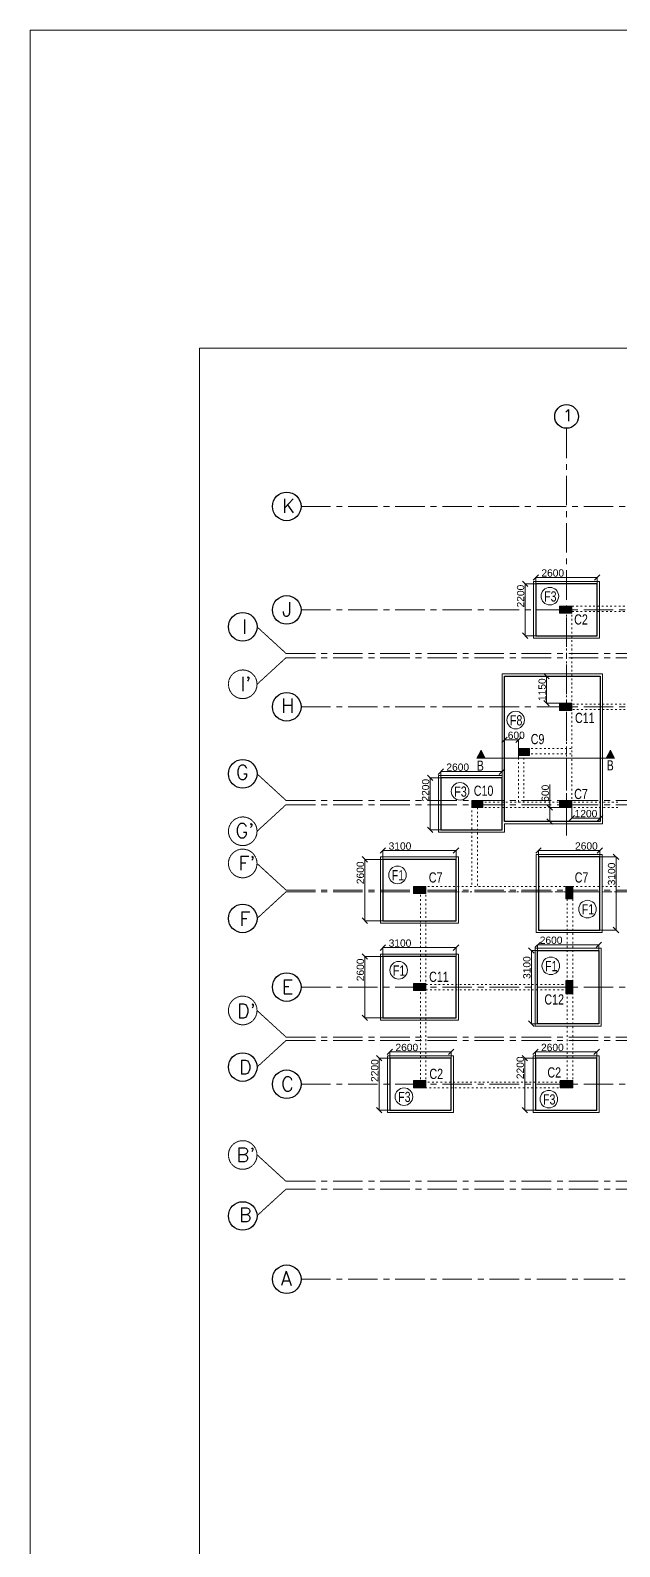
# Model space of a CAD drawing. Header units: inches. Extents: x 719368 to 6315912, y -2624014 to 446967.
# Drawn here: x 5424872 to 5449880, y -2133357 to -2069088 of the extents above; entities that cross this region are included whole.
import ezdxf

# ---------------------------------------------------------------- set-up
doc = ezdxf.new("R2010")
doc.units = ezdxf.units.IN
doc.header["$LTSCALE"] = 20
doc.header["$MEASUREMENT"] = 0
doc.header["$PDMODE"] = 3
doc.linetypes.add('ACAD_ISO03W100', pattern=[30, 12, -18])
doc.linetypes.add('CENTER', pattern=[2, 1.25, -0.25, 0.25, -0.25])
doc.layers.get('Defpoints').update_dxf_attribs({"lineweight": 25})
for name, color, linetype, lineweight in [('COL.FILL', 6, 'Continuous', 20), ('COLUMN', 2, 'Continuous', 25), ('DIM', 7, 'Continuous', 13), ('FOOTING', 73, 'Continuous', 30), ('GRID', 202, 'CENTER', 5), ('HACHE', 6, 'Continuous', 9), ('HIDDEN', 181, 'ACAD_ISO03W100', 18), ('STAIR', 4, 'Continuous', 25), ('Text', 7, 'Continuous', 15), ('WALL', 1, 'Continuous', 18)]:
    doc.layers.add(name, color=color, linetype=linetype, lineweight=lineweight)
doc.layers.add('grid text', color=140, linetype='Continuous')
doc.styles.add('BOLD', font='arial.ttf')
doc.styles.add('DIM SUMBI', font='arial.ttf')
doc.styles.add('L120', font='simplex.shx', dxfattribs={"height": 1})
doc.styles.add('Tabrej', font='romans.shx')
doc.dimstyles.new('PL1', dxfattribs={"dimtxt": 275, "dimasz": 230, "dimexe": 0.18, "dimexo": 12, "dimgap": 30, "dimtad": 1, "dimjust": 1, "dimdec": 0, "dimzin": 0, "dimdsep": 46, "dimtxsty": 'BOLD', "dimblk": 'OBLIQUE', "dimcen": 0.09, "dimclrd": 256, "dimclre": 256, "dimadec": 0, "dimazin": 0, "dimtfac": 1, "dimtdec": 0, "dimtofl": 0, "dimtmove": 0, "dimatfit": 3, "dimfxl": 0.18, "dimtolj": 1, "dimtzin": 0, "dimlwd": -1, "dimlwe": -1, "dimarcsym": 0})

# ---------------------------------------------------------------- blocks, each defined once
blk = doc.blocks.new('C3')
at = {"layer": 'COLUMN'}
h = blk.add_hatch(color=7, dxfattribs=at)
h.dxf.hatch_style = 1
h.paths.add_polyline_path([(0.3, 0), (0, 0), (0, -0.53), (0.3, -0.53)])
for p, q in [((0, 0), (0, -0.53)), ((0.3, 0), (0, 0)), ((0.3, -0.53), (0.3, 0)), ((0, -0.53), (0.3, -0.53))]:
    blk.add_line(p, q, dxfattribs=at)
blk = doc.blocks.new('_Oblique')
at = {"layer": 'STAIR', "color": 0, "lineweight": -2}
blk.add_line((-0.5, -0.5), (0.5, 0.5), dxfattribs=at)
blk = doc.blocks.new('*D617')
at = {"layer": 'Defpoints', "color": 0, "transparency": 16777216}
for p in [(5440128, -2112655), (5439674, -2114855), (5440128, -2114855)]:
    blk.add_point(p, dxfattribs=at)
at = {"layer": 'DIM', "transparency": 16777216}
for p, q in [((5440116, -2112655), (5439674, -2112655)), ((5439674, -2112655), (5439674, -2114855)), ((5440116, -2114855), (5439674, -2114855))]:
    blk.add_line(p, q, dxfattribs=at)
at = {"layer": 'DIM', "transparency": 16777216, "xscale": 230, "yscale": 230, "zscale": 230}
for p, rotation in [((5439674, -2112655), 90), ((5439674, -2114855), 270)]:
    blk.add_blockref('_Oblique', p, dxfattribs=dict(at, rotation=rotation))
at = {"layer": 'DIM', "color": 0, "transparency": 16777216, "insert": (5439486, -2113178), "char_height": 310, "attachment_point": 5, "rotation": 90, "style": 'BOLD'}
blk.add_mtext('\\A1;2200', dxfattribs=at)
blk = doc.blocks.new('*D618')
at = {"layer": 'Defpoints', "color": 0, "transparency": 16777216}
for p in [(5440128, -2112388), (5440128, -2112894), (5442728, -2112901)]:
    blk.add_point(p, dxfattribs=at)
at = {"layer": 'DIM', "transparency": 16777216}
for p, q in [((5440128, -2112882), (5440128, -2112388)), ((5442728, -2112388), (5440128, -2112388)), ((5442728, -2112889), (5442728, -2112388))]:
    blk.add_line(p, q, dxfattribs=at)
at = {"layer": 'DIM', "transparency": 16777216, "xscale": 230, "yscale": 230, "zscale": 230, "rotation": 180}
blk.add_blockref('_Oblique', (5440128, -2112388), dxfattribs=at)
at = {"layer": 'DIM', "transparency": 16777216, "xscale": 230, "yscale": 230, "zscale": 230}
blk.add_blockref('_Oblique', (5442728, -2112388), dxfattribs=at)
at = {"layer": 'DIM', "color": 0, "transparency": 16777216, "insert": (5440848, -2112200), "char_height": 310, "attachment_point": 5, "style": 'BOLD'}
blk.add_mtext('\\A1;2600', dxfattribs=at)
blk = doc.blocks.new('*D619')
at = {"layer": 'Defpoints', "color": 0, "transparency": 16777216}
for p in [(5440074, -2108340), (5439066, -2110940), (5440048, -2110940)]:
    blk.add_point(p, dxfattribs=at)
at = {"layer": 'DIM', "transparency": 16777216}
for p, q in [((5440062, -2108340), (5439065, -2108340)), ((5439066, -2108340), (5439066, -2110940)), ((5440036, -2110940), (5439065, -2110940))]:
    blk.add_line(p, q, dxfattribs=at)
at = {"layer": 'DIM', "transparency": 16777216, "xscale": 230, "yscale": 230, "zscale": 230}
for p, rotation in [((5439066, -2108340), 90), ((5439066, -2110940), 270)]:
    blk.add_blockref('_Oblique', p, dxfattribs=dict(at, rotation=rotation))
at = {"layer": 'DIM', "color": 0, "transparency": 16777216, "insert": (5438877, -2108911), "char_height": 310, "attachment_point": 5, "rotation": 90, "style": 'BOLD'}
blk.add_mtext('\\A1;2600', dxfattribs=at)
blk = doc.blocks.new('*D620')
at = {"layer": 'Defpoints', "color": 0, "transparency": 16777216}
for p in [(5439835, -2107967), (5439835, -2108579), (5442935, -2108586)]:
    blk.add_point(p, dxfattribs=at)
at = {"layer": 'DIM', "transparency": 16777216}
for p, q in [((5439835, -2108567), (5439835, -2107967)), ((5442935, -2107967), (5439835, -2107967)), ((5442935, -2108574), (5442935, -2107967))]:
    blk.add_line(p, q, dxfattribs=at)
at = {"layer": 'DIM', "transparency": 16777216, "xscale": 230, "yscale": 230, "zscale": 230, "rotation": 180}
blk.add_blockref('_Oblique', (5439835, -2107967), dxfattribs=at)
at = {"layer": 'DIM', "transparency": 16777216, "xscale": 230, "yscale": 230, "zscale": 230}
blk.add_blockref('_Oblique', (5442935, -2107967), dxfattribs=at)
at = {"layer": 'DIM', "color": 0, "transparency": 16777216, "insert": (5440558, -2107778), "char_height": 310, "attachment_point": 5, "style": 'BOLD'}
blk.add_mtext('\\A1;3100', dxfattribs=at)
blk = doc.blocks.new('*D621')
at = {"layer": 'Defpoints', "color": 0, "transparency": 16777216}
for p in [(5440074, -2104225), (5439066, -2106825), (5440048, -2106825)]:
    blk.add_point(p, dxfattribs=at)
at = {"layer": 'DIM', "transparency": 16777216}
for p, q in [((5440062, -2104225), (5439065, -2104225)), ((5439066, -2104225), (5439066, -2106825)), ((5440036, -2106825), (5439065, -2106825))]:
    blk.add_line(p, q, dxfattribs=at)
at = {"layer": 'DIM', "transparency": 16777216, "xscale": 230, "yscale": 230, "zscale": 230}
for p, rotation in [((5439066, -2104225), 90), ((5439066, -2106825), 270)]:
    blk.add_blockref('_Oblique', p, dxfattribs=dict(at, rotation=rotation))
at = {"layer": 'DIM', "color": 0, "transparency": 16777216, "insert": (5438877, -2104796), "char_height": 310, "attachment_point": 5, "rotation": 90, "style": 'BOLD'}
blk.add_mtext('\\A1;2600', dxfattribs=at)
blk = doc.blocks.new('*D622')
at = {"layer": 'Defpoints', "color": 0, "transparency": 16777216}
for p in [(5439835, -2103852), (5439835, -2104464), (5442935, -2104471)]:
    blk.add_point(p, dxfattribs=at)
at = {"layer": 'DIM', "transparency": 16777216}
for p, q in [((5439835, -2104452), (5439835, -2103852)), ((5442935, -2103852), (5439835, -2103852)), ((5442935, -2104459), (5442935, -2103852))]:
    blk.add_line(p, q, dxfattribs=at)
at = {"layer": 'DIM', "transparency": 16777216, "xscale": 230, "yscale": 230, "zscale": 230, "rotation": 180}
blk.add_blockref('_Oblique', (5439835, -2103852), dxfattribs=at)
at = {"layer": 'DIM', "transparency": 16777216, "xscale": 230, "yscale": 230, "zscale": 230}
blk.add_blockref('_Oblique', (5442935, -2103852), dxfattribs=at)
at = {"layer": 'DIM', "color": 0, "transparency": 16777216, "insert": (5440558, -2103663), "char_height": 310, "attachment_point": 5, "style": 'BOLD'}
blk.add_mtext('\\A1;3100', dxfattribs=at)
blk = doc.blocks.new('*D623')
at = {"layer": 'Defpoints', "color": 0, "transparency": 16777216}
for p in [(5446319, -2092545), (5445865, -2094745), (5446319, -2094745)]:
    blk.add_point(p, dxfattribs=at)
at = {"layer": 'DIM', "transparency": 16777216}
for p, q in [((5446307, -2092545), (5445865, -2092545)), ((5445865, -2092545), (5445865, -2094745)), ((5446307, -2094745), (5445865, -2094745))]:
    blk.add_line(p, q, dxfattribs=at)
at = {"layer": 'DIM', "transparency": 16777216, "xscale": 230, "yscale": 230, "zscale": 230}
for p, rotation in [((5445865, -2092545), 90), ((5445865, -2094745), 270)]:
    blk.add_blockref('_Oblique', p, dxfattribs=dict(at, rotation=rotation))
at = {"layer": 'DIM', "color": 0, "transparency": 16777216, "insert": (5445677, -2093067), "char_height": 310, "attachment_point": 5, "rotation": 90, "style": 'BOLD'}
blk.add_mtext('\\A1;2200', dxfattribs=at)
blk = doc.blocks.new('*D624')
at = {"layer": 'Defpoints', "color": 0, "transparency": 16777216}
for p in [(5446319, -2092278), (5446319, -2092783), (5448919, -2092791)]:
    blk.add_point(p, dxfattribs=at)
at = {"layer": 'DIM', "transparency": 16777216}
for p, q in [((5446319, -2092771), (5446319, -2092277)), ((5448919, -2092278), (5446319, -2092278)), ((5448919, -2092779), (5448919, -2092277))]:
    blk.add_line(p, q, dxfattribs=at)
at = {"layer": 'DIM', "transparency": 16777216, "xscale": 230, "yscale": 230, "zscale": 230, "rotation": 180}
blk.add_blockref('_Oblique', (5446319, -2092278), dxfattribs=at)
at = {"layer": 'DIM', "transparency": 16777216, "xscale": 230, "yscale": 230, "zscale": 230}
blk.add_blockref('_Oblique', (5448919, -2092278), dxfattribs=at)
at = {"layer": 'DIM', "color": 0, "transparency": 16777216, "insert": (5447039, -2092089), "char_height": 310, "attachment_point": 5, "style": 'BOLD'}
blk.add_mtext('\\A1;2600', dxfattribs=at)
blk = doc.blocks.new('*D625')
at = {"layer": 'Defpoints', "color": 0, "transparency": 16777216}
for p in [(5444988, -2099158), (5444988, -2099955), (5445588, -2099955)]:
    blk.add_point(p, dxfattribs=at)
at = {"layer": 'DIM', "transparency": 16777216}
for p, q in [((5444988, -2099943), (5444988, -2099158)), ((5445588, -2099158), (5444988, -2099158)), ((5445588, -2099943), (5445588, -2099158))]:
    blk.add_line(p, q, dxfattribs=at)
at = {"layer": 'DIM', "transparency": 16777216, "xscale": 230, "yscale": 230, "zscale": 230, "rotation": 180}
blk.add_blockref('_Oblique', (5444988, -2099158), dxfattribs=at)
at = {"layer": 'DIM', "transparency": 16777216, "xscale": 230, "yscale": 230, "zscale": 230}
blk.add_blockref('_Oblique', (5445588, -2099158), dxfattribs=at)
at = {"layer": 'DIM', "color": 0, "transparency": 16777216, "insert": (5445492, -2098970), "char_height": 310, "attachment_point": 5, "style": 'BOLD'}
blk.add_mtext('\\A1;600', dxfattribs=at)
blk = doc.blocks.new('*D626')
at = {"layer": 'Defpoints', "color": 0, "transparency": 16777216}
for p in [(5442288, -2100775), (5441834, -2102975), (5442288, -2102975)]:
    blk.add_point(p, dxfattribs=at)
at = {"layer": 'DIM', "transparency": 16777216}
for p, q in [((5442276, -2100775), (5441834, -2100775)), ((5441834, -2100775), (5441834, -2102975)), ((5442276, -2102975), (5441834, -2102975))]:
    blk.add_line(p, q, dxfattribs=at)
at = {"layer": 'DIM', "transparency": 16777216, "xscale": 230, "yscale": 230, "zscale": 230}
for p, rotation in [((5441834, -2100775), 90), ((5441834, -2102975), 270)]:
    blk.add_blockref('_Oblique', p, dxfattribs=dict(at, rotation=rotation))
at = {"layer": 'DIM', "color": 0, "transparency": 16777216, "insert": (5441646, -2101298), "char_height": 310, "attachment_point": 5, "rotation": 90, "style": 'BOLD'}
blk.add_mtext('\\A1;2200', dxfattribs=at)
blk = doc.blocks.new('*D627')
at = {"layer": 'Defpoints', "color": 0, "transparency": 16777216}
for p in [(5442288, -2100508), (5442288, -2101014), (5444888, -2101021)]:
    blk.add_point(p, dxfattribs=at)
at = {"layer": 'DIM', "transparency": 16777216}
for p, q in [((5442288, -2101002), (5442288, -2100508)), ((5444888, -2100508), (5442288, -2100508)), ((5444888, -2101009), (5444888, -2100508))]:
    blk.add_line(p, q, dxfattribs=at)
at = {"layer": 'DIM', "transparency": 16777216, "xscale": 230, "yscale": 230, "zscale": 230, "rotation": 180}
blk.add_blockref('_Oblique', (5442288, -2100508), dxfattribs=at)
at = {"layer": 'DIM', "transparency": 16777216, "xscale": 230, "yscale": 230, "zscale": 230}
blk.add_blockref('_Oblique', (5444888, -2100508), dxfattribs=at)
at = {"layer": 'DIM', "color": 0, "transparency": 16777216, "insert": (5443008, -2100320), "char_height": 310, "attachment_point": 5, "style": 'BOLD'}
blk.add_mtext('\\A1;2600', dxfattribs=at)
blk = doc.blocks.new('*D628')
at = {"layer": 'Defpoints', "color": 0, "transparency": 16777216}
for p in [(5446779, -2096460), (5447319, -2096460), (5447319, -2097610)]:
    blk.add_point(p, dxfattribs=at)
at = {"layer": 'DIM', "transparency": 16777216}
for p, q in [((5447307, -2096460), (5446779, -2096460)), ((5446779, -2096460), (5446779, -2097610)), ((5447307, -2097610), (5446779, -2097610))]:
    blk.add_line(p, q, dxfattribs=at)
at = {"layer": 'DIM', "transparency": 16777216, "xscale": 230, "yscale": 230, "zscale": 230}
for p, rotation in [((5446779, -2096460), 90), ((5446779, -2097610), 270)]:
    blk.add_blockref('_Oblique', p, dxfattribs=dict(at, rotation=rotation))
at = {"layer": 'DIM', "color": 0, "transparency": 16777216, "insert": (5446591, -2097035), "char_height": 310, "attachment_point": 5, "rotation": 90, "style": 'BOLD'}
blk.add_mtext('\\A1;1150', dxfattribs=at)
blk = doc.blocks.new('*D629')
at = {"layer": 'Defpoints', "color": 0, "transparency": 16777216}
for p in [(5447849, -2102026), (5449049, -2102026), (5449049, -2102477)]:
    blk.add_point(p, dxfattribs=at)
at = {"layer": 'DIM', "transparency": 16777216}
for p, q in [((5447849, -2102038), (5447849, -2102477)), ((5449049, -2102038), (5449049, -2102477)), ((5449049, -2102477), (5447849, -2102477))]:
    blk.add_line(p, q, dxfattribs=at)
at = {"layer": 'DIM', "transparency": 16777216, "xscale": 230, "yscale": 230, "zscale": 230, "rotation": 180}
blk.add_blockref('_Oblique', (5447849, -2102477), dxfattribs=at)
at = {"layer": 'DIM', "transparency": 16777216, "xscale": 230, "yscale": 230, "zscale": 230}
blk.add_blockref('_Oblique', (5449049, -2102477), dxfattribs=at)
at = {"layer": 'DIM', "color": 0, "transparency": 16777216, "insert": (5448449, -2102289), "char_height": 310, "attachment_point": 5, "style": 'BOLD'}
blk.add_mtext('\\A1;1200', dxfattribs=at)
blk = doc.blocks.new('*D630')
at = {"layer": 'Defpoints', "color": 0, "transparency": 16777216}
for p in [(5447374, -2102025), (5446909, -2102626), (5447374, -2102626)]:
    blk.add_point(p, dxfattribs=at)
at = {"layer": 'DIM', "transparency": 16777216}
for p, q in [((5446909, -2102025), (5446909, -2101050)), ((5447362, -2102025), (5446909, -2102025)), ((5446909, -2102626), (5446909, -2102025)), ((5447362, -2102626), (5446909, -2102626))]:
    blk.add_line(p, q, dxfattribs=at)
at = {"layer": 'DIM', "transparency": 16777216, "xscale": 230, "yscale": 230, "zscale": 230}
for p, rotation in [((5446909, -2102025), 90), ((5446909, -2102626), 270)]:
    blk.add_blockref('_Oblique', p, dxfattribs=dict(at, rotation=rotation))
at = {"layer": 'DIM', "color": 0, "transparency": 16777216, "insert": (5446721, -2101423), "char_height": 310, "attachment_point": 5, "rotation": 90, "style": 'BOLD'}
blk.add_mtext('\\A1;600', dxfattribs=at)
blk = doc.blocks.new('*D631')
at = {"layer": 'Defpoints', "color": 0, "transparency": 16777216}
for p in [(5448999, -2107844), (5446399, -2108330), (5448999, -2108303)]:
    blk.add_point(p, dxfattribs=at)
at = {"layer": 'DIM', "transparency": 16777216}
for p, q in [((5446399, -2108318), (5446399, -2107844)), ((5446399, -2107844), (5448999, -2107844)), ((5448999, -2108291), (5448999, -2107844))]:
    blk.add_line(p, q, dxfattribs=at)
at = {"layer": 'DIM', "transparency": 16777216, "xscale": 230, "yscale": 230, "zscale": 230, "rotation": 180}
blk.add_blockref('_Oblique', (5446399, -2107844), dxfattribs=at)
at = {"layer": 'DIM', "transparency": 16777216, "xscale": 230, "yscale": 230, "zscale": 230}
blk.add_blockref('_Oblique', (5448999, -2107844), dxfattribs=at)
at = {"layer": 'DIM', "color": 0, "transparency": 16777216, "insert": (5446970, -2107656), "char_height": 310, "attachment_point": 5, "style": 'BOLD'}
blk.add_mtext('\\A1;2600', dxfattribs=at)
blk = doc.blocks.new('*D632')
at = {"layer": 'Defpoints', "color": 0, "transparency": 16777216}
for p in [(5446131, -2108090), (5446637, -2108090), (5446645, -2111190)]:
    blk.add_point(p, dxfattribs=at)
at = {"layer": 'DIM', "transparency": 16777216}
for p, q in [((5446625, -2108090), (5446131, -2108090)), ((5446131, -2111190), (5446131, -2108090)), ((5446633, -2111190), (5446131, -2111190))]:
    blk.add_line(p, q, dxfattribs=at)
at = {"layer": 'DIM', "transparency": 16777216, "xscale": 230, "yscale": 230, "zscale": 230}
for p, rotation in [((5446131, -2108090), 90), ((5446131, -2111190), 270)]:
    blk.add_blockref('_Oblique', p, dxfattribs=dict(at, rotation=rotation))
at = {"layer": 'DIM', "color": 0, "transparency": 16777216, "insert": (5445943, -2108814), "char_height": 310, "attachment_point": 5, "rotation": 90, "style": 'BOLD'}
blk.add_mtext('\\A1;3100', dxfattribs=at)
blk = doc.blocks.new('*D633')
at = {"layer": 'Defpoints', "color": 0, "transparency": 16777216}
for p in [(5446304, -2112655), (5445850, -2114855), (5446304, -2114855)]:
    blk.add_point(p, dxfattribs=at)
at = {"layer": 'DIM', "transparency": 16777216}
for p, q in [((5446292, -2112655), (5445850, -2112655)), ((5445850, -2112655), (5445850, -2114855)), ((5446292, -2114855), (5445850, -2114855))]:
    blk.add_line(p, q, dxfattribs=at)
at = {"layer": 'DIM', "transparency": 16777216, "xscale": 230, "yscale": 230, "zscale": 230}
for p, rotation in [((5445850, -2112655), 90), ((5445850, -2114855), 270)]:
    blk.add_blockref('_Oblique', p, dxfattribs=dict(at, rotation=rotation))
at = {"layer": 'DIM', "color": 0, "transparency": 16777216, "insert": (5445662, -2113061), "char_height": 310, "attachment_point": 5, "rotation": 90, "style": 'BOLD'}
blk.add_mtext('\\A1;2200', dxfattribs=at)
blk = doc.blocks.new('*D634')
at = {"layer": 'Defpoints', "color": 0, "transparency": 16777216}
for p in [(5446304, -2112388), (5446304, -2112894), (5448904, -2112901)]:
    blk.add_point(p, dxfattribs=at)
at = {"layer": 'DIM', "transparency": 16777216}
for p, q in [((5446304, -2112882), (5446304, -2112388)), ((5448904, -2112388), (5446304, -2112388)), ((5448904, -2112889), (5448904, -2112388))]:
    blk.add_line(p, q, dxfattribs=at)
at = {"layer": 'DIM', "transparency": 16777216, "xscale": 230, "yscale": 230, "zscale": 230, "rotation": 180}
blk.add_blockref('_Oblique', (5446304, -2112388), dxfattribs=at)
at = {"layer": 'DIM', "transparency": 16777216, "xscale": 230, "yscale": 230, "zscale": 230}
blk.add_blockref('_Oblique', (5448904, -2112388), dxfattribs=at)
at = {"layer": 'DIM', "color": 0, "transparency": 16777216, "insert": (5447024, -2112200), "char_height": 310, "attachment_point": 5, "style": 'BOLD'}
blk.add_mtext('\\A1;2600', dxfattribs=at)
blk = doc.blocks.new('*D635')
at = {"layer": 'Defpoints', "color": 0, "transparency": 16777216}
for p in [(5446438, -2103851), (5446438, -2104334), (5449038, -2104361)]:
    blk.add_point(p, dxfattribs=at)
at = {"layer": 'DIM', "transparency": 16777216}
for p, q in [((5446438, -2104322), (5446438, -2103850)), ((5449038, -2103851), (5446438, -2103851)), ((5449038, -2104349), (5449038, -2103850))]:
    blk.add_line(p, q, dxfattribs=at)
at = {"layer": 'DIM', "transparency": 16777216, "xscale": 230, "yscale": 230, "zscale": 230, "rotation": 180}
blk.add_blockref('_Oblique', (5446438, -2103851), dxfattribs=at)
at = {"layer": 'DIM', "transparency": 16777216, "xscale": 230, "yscale": 230, "zscale": 230}
blk.add_blockref('_Oblique', (5449038, -2103851), dxfattribs=at)
at = {"layer": 'DIM', "color": 0, "transparency": 16777216, "insert": (5448467, -2103662), "char_height": 310, "attachment_point": 5, "style": 'BOLD'}
blk.add_mtext('\\A1;2600', dxfattribs=at)
blk = doc.blocks.new('*D636')
at = {"layer": 'Defpoints', "color": 0, "transparency": 16777216}
for p in [(5448800, -2104121), (5449724, -2104121), (5448792, -2107221)]:
    blk.add_point(p, dxfattribs=at)
at = {"layer": 'DIM', "transparency": 16777216}
for p, q in [((5448812, -2104121), (5449725, -2104121)), ((5449724, -2107221), (5449724, -2104121)), ((5448804, -2107221), (5449725, -2107221))]:
    blk.add_line(p, q, dxfattribs=at)
at = {"layer": 'DIM', "transparency": 16777216, "xscale": 230, "yscale": 230, "zscale": 230}
for p, rotation in [((5449724, -2104121), 90), ((5449724, -2107221), 270)]:
    blk.add_blockref('_Oblique', p, dxfattribs=dict(at, rotation=rotation))
at = {"layer": 'DIM', "color": 0, "transparency": 16777216, "insert": (5449536, -2104845), "char_height": 310, "attachment_point": 5, "rotation": 90, "style": 'BOLD'}
blk.add_mtext('\\A1;3100', dxfattribs=at)

msp = doc.modelspace()

# ---------------------------------------------------------------- hatches: boundary and pattern name
at = {"layer": 'COL.FILL'}
for points in [[(5447319.1857, -2093795.1363), (5447849.1857, -2093795.1363), (5447849.1857, -2093495.1363), (5447319.1857, -2093495.1363)], [(5447319.1857, -2097910.4344), (5447849.1857, -2097910.4344), (5447849.1857, -2097610.4344), (5447319.1857, -2097610.4344)], [(5445588.2731, -2099525.1362), (5445588.2731, -2099825.1362), (5446048.2731, -2099825.1362), (5446048.2731, -2099525.1362)], [(5445588.2731, -2099525.1362), (5445588.2731, -2099825.1362), (5446048.2731, -2099825.1362), (5446048.2731, -2099525.1362)], [(5443612.3938, -2101725.792), (5443612.3938, -2102025.792), (5444072.3938, -2102025.792), (5444072.3938, -2101725.792)], [(5443612.3938, -2101725.792), (5443612.3938, -2102025.792), (5444072.3938, -2102025.792), (5444072.3938, -2101725.792)], [(5447319.1857, -2102025.4344), (5447849.1857, -2102025.4344), (5447849.1857, -2101725.4344), (5447319.1857, -2101725.4344)], [(5447319.1857, -2102025.4344), (5447849.1857, -2102025.4344), (5447849.1857, -2101725.4344), (5447319.1857, -2101725.4344)], [(5441128.2067, -2105675.4344), (5441658.2067, -2105675.4344), (5441658.2067, -2105375.4344), (5441128.2067, -2105375.4344)], [(5447888.2067, -2105905.4344), (5447888.2067, -2105375.4344), (5447588.2067, -2105375.4344), (5447588.2067, -2105905.4344)], [(5441128.2067, -2109790.4344), (5441658.2067, -2109790.4344), (5441658.2067, -2109490.4344), (5441128.2067, -2109490.4344)], [(5447588.2067, -2109905.4344), (5447888.2067, -2109905.4344), (5447888.2067, -2109375.4344), (5447588.2067, -2109375.4344)], [(5441128.2067, -2113905.4344), (5441658.2067, -2113905.4344), (5441658.2067, -2113605.4344), (5441128.2067, -2113605.4344)], [(5447358.2067, -2113905.4344), (5447888.2067, -2113905.4344), (5447888.2067, -2113605.4344), (5447358.2067, -2113605.4344)]]:
    msp.add_hatch(color=256, dxfattribs=at).paths.add_polyline_path(points)
at = {"layer": 'DIM'}
for points in [[(5443819.7435, -2099939.4151), (5444172.7804, -2099939.4151), (5443998.4794, -2099599.1037)], [(5449485.6476, -2099599.1037), (5449306.9117, -2099939.4151), (5449659.9487, -2099939.4151)]]:
    msp.add_hatch(color=256, dxfattribs=at).paths.add_polyline_path(points)

# ---------------------------------------------------------------- linework, layer by layer
at = {"layer": 'COL.FILL'}
for points in [[(5447319.1857, -2093795.1363), (5447319.1857, -2093495.1363), (5447849.1857, -2093495.1363), (5447849.1857, -2093795.1363)], [(5447319.1857, -2097910.4344), (5447319.1857, -2097610.4344), (5447849.1857, -2097610.4344), (5447849.1857, -2097910.4344)], [(5445588.2731, -2099825.1362), (5445588.2731, -2099525.1362), (5446048.2731, -2099525.1362), (5446048.2731, -2099825.1362)], [(5445588.2731, -2099825.1362), (5445588.2731, -2099525.1362), (5446048.2731, -2099525.1362), (5446048.2731, -2099825.1362)], [(5443612.3938, -2102025.792), (5443612.3938, -2101725.792), (5444072.3938, -2101725.792), (5444072.3938, -2102025.792)], [(5443612.3938, -2102025.792), (5443612.3938, -2101725.792), (5444072.3938, -2101725.792), (5444072.3938, -2102025.792)], [(5447319.1857, -2102025.4344), (5447319.1857, -2101725.4344), (5447849.1857, -2101725.4344), (5447849.1857, -2102025.4344)], [(5447319.1857, -2102025.4344), (5447319.1857, -2101725.4344), (5447849.1857, -2101725.4344), (5447849.1857, -2102025.4344)], [(5441128.2067, -2105675.4344), (5441128.2067, -2105375.4344), (5441658.2067, -2105375.4344), (5441658.2067, -2105675.4344)], [(5447888.2067, -2105905.4344), (5447588.2067, -2105905.4344), (5447588.2067, -2105375.4344), (5447888.2067, -2105375.4344)], [(5441128.2067, -2109790.4344), (5441128.2067, -2109490.4344), (5441658.2067, -2109490.4344), (5441658.2067, -2109790.4344)], [(5447888.2067, -2109905.4344), (5447588.2067, -2109905.4344), (5447588.2067, -2109375.4344), (5447888.2067, -2109375.4344)], [(5441128.2067, -2113905.4344), (5441128.2067, -2113605.4344), (5441658.2067, -2113605.4344), (5441658.2067, -2113905.4344)], [(5447358.2067, -2113905.4344), (5447358.2067, -2113605.4344), (5447888.2067, -2113605.4344), (5447888.2067, -2113905.4344)]]:
    msp.add_lwpolyline(points, close=True, dxfattribs=at)
at = {"layer": 'DIM'}
for p, q in [((5443819.7435, -2099939.4151), (5443998.4794, -2099599.1037)), ((5443998.4794, -2099599.1037), (5444172.7804, -2099939.4151)), ((5449306.9117, -2099939.4151), (5449485.6476, -2099599.1037)), ((5449485.6476, -2099599.1037), (5449659.9487, -2099939.4151)), ((5443819.7435, -2099939.4151), (5449659.9487, -2099939.4151))]:
    msp.add_line(p, q, dxfattribs=at)
for points in [[(5424872.2914, -2069087.5328), (5557835.631, -2069087.5328), (5557835.631, -2255131.986), (5424872.2914, -2255131.986)], [(5553055.3852, -2167590.5634), (5432049.132, -2167590.5634), (5432049.132, -2082559.4872), (5553055.3852, -2082559.4872)]]:
    msp.add_lwpolyline(points, close=True, dxfattribs=at)
at = {"layer": 'FOOTING'}
for points in [[(5446319.1857, -2092545.1363), (5446319.1857, -2094745.1363), (5448919.1857, -2094745.1363), (5448919.1857, -2092545.1363)], [(5444988.2731, -2096460.4344), (5449049.1857, -2096460.4344), (5449049.1857, -2102625.6184), (5444988.2731, -2102625.6184)], [(5442288.2731, -2100775.429), (5442288.2731, -2102975.429), (5444888.2731, -2102975.429), (5444888.2731, -2100775.429)], [(5449038.2067, -2104121.3956), (5446438.2067, -2104121.3956), (5446438.2067, -2107221.3956), (5449038.2067, -2107221.3956)], [(5439834.5785, -2104225.4344), (5439834.5785, -2106825.4344), (5442934.5785, -2106825.4344), (5442934.5785, -2104225.4344)], [(5439834.5785, -2108340.4344), (5439834.5785, -2110940.4344), (5442934.5785, -2110940.4344), (5442934.5785, -2108340.4344)], [(5446398.7192, -2108090.4344), (5448998.7192, -2108090.4344), (5448998.7192, -2111190.4344), (5446398.7192, -2111190.4344)], [(5440128.2067, -2112655.4344), (5440128.2067, -2114855.4344), (5442728.2067, -2114855.4344), (5442728.2067, -2112655.4344)], [(5446304.4158, -2112655.4344), (5446304.4158, -2114855.4344), (5448904.4158, -2114855.4344), (5448904.4158, -2112655.4344)]]:
    msp.add_lwpolyline(points, close=True, dxfattribs=at)
at = {"layer": 'GRID', "ltscale": 50}
for p, q in [((5447619.1857, -2103219.7943), (5447619.1857, -2085956.2691)), ((5436358.4024, -2089265.4344), (5551291.0154, -2089265.4344)), ((5436358.4024, -2093645.4344), (5551358.5285, -2093645.4344)), ((5435720.6711, -2095495.4344), (5551358.5285, -2095495.4344)), ((5435720.6711, -2095680.4344), (5551358.5285, -2095680.4344)), ((5436358.4024, -2097760.4252), (5551358.5285, -2097760.4252)), ((5435720.6711, -2101725.4344), (5551358.5285, -2101725.4344)), ((5435720.6711, -2101910.4354), (5551358.5285, -2101910.4354)), ((5435720.6711, -2105525.4354), (5551358.5285, -2105525.4354)), ((5435720.6711, -2105605.4344), (5551358.5285, -2105605.4344)), ((5436358.4024, -2109640.4354), (5551358.5285, -2109640.4354)), ((5435720.6711, -2111755.4344), (5551358.5285, -2111755.4344)), ((5435720.6711, -2111905.389), (5551358.5285, -2111905.389)), ((5436358.4024, -2113755.4354), (5551358.5285, -2113755.4354)), ((5435720.6711, -2117870.4354), (5551358.5285, -2117870.4354)), ((5435720.6711, -2118205.4344), (5551358.5285, -2118205.4344)), ((5436358.4024, -2122020.4354), (5551358.5285, -2122020.4354))]:
    msp.add_line(p, q, dxfattribs=at)
at = {"layer": 'GRID', "ltscale": 0.05}
for p, q in [((5435720.6711, -2095495.4344), (5434491.7343, -2094370.4382)), ((5435720.6711, -2101725.4344), (5434491.7343, -2100600.4382)), ((5435720.6711, -2105605.4344), (5434491.7343, -2106730.4306)), ((5435720.6711, -2111905.389), (5434491.7343, -2113030.3852)), ((5435720.6711, -2118205.4344), (5434491.7343, -2119330.4306))]:
    msp.add_line(p, q, dxfattribs=at)
at = {"layer": 'GRID', "color": 190, "ltscale": 0.05}
for p, q in [((5435720.6711, -2095680.4344), (5434491.7343, -2096805.4306)), ((5435720.6711, -2101910.4354), (5434491.7343, -2103035.4316)), ((5435720.6711, -2105525.4354), (5434491.7343, -2104400.4393)), ((5435720.6711, -2111755.4344), (5434491.7343, -2110630.4382)), ((5435720.6711, -2117870.4354), (5434491.7343, -2116745.4393))]:
    msp.add_line(p, q, dxfattribs=at)
for centre in [(5433885.4939, -2096805.4306), (5433885.4939, -2103035.4316), (5433885.4939, -2104400.4393), (5433885.4939, -2110630.4382), (5433885.4939, -2116756.2318)]:
    msp.add_circle(centre, 606.2404, dxfattribs=at)
at = {"layer": 'grid text'}
for centre, radius in [((5447625.9941, -2085452.7087), 503.6064), ((5435752.162, -2089265.4344), 606.2404), ((5435752.162, -2093653.3877), 606.2404), ((5433885.4939, -2094370.4382), 606.2404), ((5435752.162, -2097760.4252), 606.2404), ((5433885.4939, -2100600.4382), 606.2404), ((5433885.4939, -2106730.4306), 606.2404), ((5435752.162, -2109640.4354), 606.2404), ((5433885.4939, -2113030.3852), 606.2404), ((5435752.162, -2113755.4354), 606.2404), ((5433885.4939, -2119341.2231), 606.2404), ((5435752.162, -2122020.4354), 606.2404)]:
    msp.add_circle(centre, radius, dxfattribs=at)
at = {"layer": 'HACHE'}
for points in [[(5446219.1857, -2092445.1363), (5446219.1857, -2094845.1363), (5449019.1857, -2094845.1363), (5449019.1857, -2092445.1363)], [(5439734.5785, -2104125.4344), (5439734.5785, -2106925.4344), (5443034.5785, -2106925.4344), (5443034.5785, -2104125.4344)], [(5449138.2067, -2104021.3956), (5446338.2067, -2104021.3956), (5446338.2067, -2107321.3956), (5449138.2067, -2107321.3956)], [(5446298.7192, -2107990.4344), (5449098.7192, -2107990.4344), (5449098.7192, -2111290.4344), (5446298.7192, -2111290.4344)], [(5439734.5785, -2108240.4344), (5439734.5785, -2111040.4344), (5443034.5785, -2111040.4344), (5443034.5785, -2108240.4344)], [(5440028.2067, -2112555.4344), (5440028.2067, -2114955.4344), (5442828.2067, -2114955.4344), (5442828.2067, -2112555.4344)], [(5446204.4158, -2112555.4344), (5446204.4158, -2114955.4344), (5449004.4158, -2114955.4344), (5449004.4158, -2112555.4344)]]:
    msp.add_lwpolyline(points, close=True, dxfattribs=at)
for points in [[(5444888.2731, -2102725.6184), (5444888.2731, -2096360.4344), (5449149.1857, -2096360.4344), (5449149.1857, -2102725.6184), (5444988.2731, -2102725.6184)], [(5444888.2731, -2100675.429), (5442188.2731, -2100675.429), (5442188.2731, -2103075.429), (5444988.2731, -2103075.429), (5444988.2731, -2102725.6184)]]:
    msp.add_lwpolyline(points, dxfattribs=at)
at = {"layer": 'HIDDEN', "linetype": 'ACAD_ISO03W100', "ltscale": 0.3}
for p, q in [((5447319.1857, -2093495.4344), (5453179.086, -2093495.4344)), ((5447319.1857, -2093725.4344), (5453179.086, -2093725.4344)), ((5447619.1857, -2093495.4717), (5447619.1857, -2102025.4717)), ((5447849.1857, -2093495.4717), (5447849.1857, -2102025.5909)), ((5453179.086, -2097645.4344), (5447284.1858, -2097645.4344)), ((5453179.086, -2097875.4344), (5447284.1858, -2097875.4344)), ((5445588.2731, -2101795.1363), (5445588.2731, -2099525.1362)), ((5445588.2731, -2099525.1362), (5447849.1857, -2099525.1362)), ((5445588.2731, -2099755.1362), (5447849.1857, -2099755.1362)), ((5445818.2731, -2101795.1363), (5445818.2731, -2099755.1362)), ((5443612.3938, -2101795.1363), (5443612.3938, -2105375.0533)), ((5443612.3938, -2101795.4856), (5449866.5912, -2101795.6288)), ((5443612.3938, -2102025.4856), (5449866.586, -2102025.6288)), ((5443842.3938, -2102025.1363), (5443842.3938, -2105375.0533)), ((5441375.6733, -2105375.4344), (5449866.586, -2105375.24)), ((5441428.2067, -2113905.4344), (5441428.2067, -2105375.4344)), ((5441658.2067, -2113905.4344), (5441658.2067, -2105375.4279)), ((5447658.2067, -2105375.4344), (5447658.2067, -2113905.4344)), ((5447888.2067, -2105375.2862), (5447888.2067, -2113905.4344)), ((5441375.6786, -2105605.4344), (5449866.5912, -2105605.24)), ((5447849.1857, -2109525.4344), (5441428.2067, -2109525.4344)), ((5447849.1857, -2109755.4344), (5441428.2067, -2109755.4344)), ((5441198.2067, -2113675.4344), (5447888.2067, -2113675.4344)), ((5441267.4053, -2113905.4344), (5447888.2067, -2113905.4344))]:
    msp.add_line(p, q, dxfattribs=at)
at = {"layer": 'Text'}
for centre in [(5446918.5495, -2093070.1486), (5445467.201, -2098321.7773), (5443107.7081, -2101343.0484), (5440451.6759, -2104885.9163), (5448514.8314, -2106335.0269), (5440502.6796, -2108925.8966), (5446955.8231, -2108737.3604), (5440724.6419, -2114284.3745), (5446872.8268, -2114389.6)]:
    msp.add_circle(centre, 372.7728, dxfattribs=at)

# ---------------------------------------------------------------- block references
at = {"layer": 'WALL', "color": 5, "xscale": 1000, "yscale": 1000, "zscale": 1000}
msp.add_blockref('C3', (5447588.2067, -2109375.4344), dxfattribs=at)

# ---------------------------------------------------------------- texts
at = {"layer": 'GRID', "color": 190, "ltscale": 0.05, "char_height": 600, "attachment_point": 1, "style": 'L120'}
for s, insert, width in [("I'", (5433785.7757, -2096494.9702), 600), ("G'", (5433579.3781, -2102708.3946), 804.951803), ("F'", (5433704.2355, -2104085.5501), 804.951803), ("D'", (5433639.4401, -2110351.2377), 804.951803), ("B'", (5433622.1025, -2116452.4317), 804.951803)]:
    msp.add_mtext(s, dxfattribs=dict(at, insert=insert, width=width))
at = {"layer": 'grid text', "insert": (5447469.9192, -2085156.4273), "char_height": 500, "attachment_point": 1, "style": 'Tabrej'}
msp.add_mtext_dynamic_manual_height_columns('1', width=0.5, gutter_width=24, heights=[0], dxfattribs=at)
at = {"layer": 'grid text', "char_height": 600, "attachment_point": 1, "style": 'L120'}
for s, insert, width in [('K', (5435559.6936, -2088938.3155), 804.951803), ('J', (5435559.6936, -2093326.2689), 804.951803), ('I', (5433860.137, -2094061.475), 600), ('H', (5435511.7793, -2097411.7155), 804.951803), ('G', (5433598.368, -2100236.1324), 804.951803), ('F', (5433746.5617, -2106444.9065), 804.951803), ('E', (5435539.3343, -2109329.0415), 804.951803), ('D', (5433724.7829, -2112732.9865), 804.951803), ('C', (5435512.3157, -2113444.9073), 804.951803), ('B', (5433724.4335, -2118994.4709), 804.951803), ('A', (5435501.8933, -2121686.7194), 600)]:
    msp.add_mtext(s, dxfattribs=dict(at, insert=insert, width=width))
at = {"layer": 'Text', "style": 'DIM SUMBI', "width": 0.75}
for s, p in [('F3', (5446672.432, -2093297.7095)), ('C2', (5447949.5637, -2094273.9857)), ('F8', (5445221.0835, -2098549.3382)), ('C11', (5447983.2312, -2098446.1895)), ('C9', (5446105.6891, -2099343.933)), ('C9', (5446105.6891, -2099343.933)), ('B', (5443813.818, -2100469.8504)), ('B', (5449325.5909, -2100458.1904)), ('F3', (5442861.5906, -2101570.6093)), ('C10', (5443689.06, -2101532.8731)), ('C7', (5447949.7554, -2101669.5576)), ('C7', (5447949.7554, -2101669.5576)), ('F1', (5440205.5583, -2105113.4773)), ('C7', (5441780.758, -2105208.3097)), ('C7', (5441780.758, -2105208.3097)), ('C7', (5447971.737, -2105208.3097)), ('F1', (5448268.7139, -2106562.5879)), ('F1', (5446709.7055, -2108964.9214)), ('F1', (5440256.5621, -2109153.4575)), ('C11', (5441794.1819, -2109418.7731)), ('C12', (5446685.83, -2110379.13)), ('C2', (5441806.6096, -2113534.3757)), ('C2', (5446813.7644, -2113472.4628)), ('F3', (5440478.5243, -2114511.9355)), ('F3', (5446626.7093, -2114617.1609))]:
    msp.add_text(s, height=432.432, dxfattribs=at).set_placement(p)

# ---------------------------------------------------------------- dimensions: what is measured, and where the dimension line sits
at = {"layer": 'DIM'}
for base, p1, p2, picture, middle in [((5446319.1857, -2092277.6085), (5448919.1857, -2092791.154), (5446319.1857, -2092783.3418), '*D624', (5447038.9245, -2092277.6085)), ((5444988.2731, -2099158.4096), (5445588.2731, -2099955.4463), (5444988.2731, -2099955.4463), '*D625', (5445491.8086, -2099158.4096)), ((5442288.2731, -2100507.9012), (5444888.2731, -2101021.4467), (5442288.2731, -2101013.6345), '*D627', (5443008.0119, -2100507.9012)), ((5439834.5785, -2103851.6978), (5442934.5785, -2104471.4521), (5439834.5785, -2104463.6399), '*D622', (5440558.3987, -2103851.6978)), ((5439834.5785, -2107966.6978), (5442934.5785, -2108586.4521), (5439834.5785, -2108578.6399), '*D620', (5440558.3987, -2107966.6978)), ((5448998.7192, -2107844.4998), (5446398.7192, -2108330.0997), (5448998.7192, -2108303.4199), '*D631', (5446969.5539, -2107844.4998)), ((5440128.2067, -2112387.9066), (5442728.2067, -2112901.4521), (5440128.2067, -2112893.6399), '*D618', (5440847.9455, -2112387.9066)), ((5446304.4158, -2112387.9066), (5448904.4158, -2112901.4521), (5446304.4158, -2112893.6399), '*D634', (5447024.1546, -2112387.9066))]:
    dim = msp.add_linear_dim(base=base, p1=p1, p2=p2, dimstyle='PL1', override={"dimtxt": 310}, dxfattribs=at)
    dim.commit()
    dim.dimension.update_dxf_attribs({"geometry": picture, "text_midpoint": middle, "dimtype": 160})
for base, p1, p2, angle, picture, middle in [((5445865.1808, -2094745.1363), (5446319.1857, -2092545.1363), (5446319.1857, -2094745.1363), 270, '*D623', (5445865.1808, -2093067.2142)), ((5441834.2682, -2102975.429), (5442288.2731, -2100775.429), (5442288.2731, -2102975.429), 270, '*D626', (5441834.2682, -2101297.5069)), ((5446438.2067, -2103850.6316), (5449038.2067, -2104361.0609), (5446438.2067, -2104334.3812), 180, '*D635', (5448467.3721, -2103850.6316)), ((5439065.5651, -2106825.4344), (5440074.2438, -2104225.4344), (5440047.564, -2106825.4344), 270, '*D621', (5439065.5651, -2104796.269)), ((5449724.3878, -2104121.3956), (5448792.1891, -2107221.3956), (5448800.0012, -2104121.3956), 270, '*D636', (5449724.3878, -2104845.2159)), ((5446131.1915, -2108090.4344), (5446644.7369, -2111190.4344), (5446636.9248, -2108090.4344), 270, '*D632', (5446131.1915, -2108814.2546)), ((5439065.5651, -2110940.4344), (5440074.2438, -2108340.4344), (5440047.564, -2110940.4344), 270, '*D619', (5439065.5651, -2108911.269)), ((5439674.2018, -2114855.4344), (5440128.2067, -2112655.4344), (5440128.2067, -2114855.4344), 270, '*D617', (5439674.2018, -2113177.5123)), ((5445850.4109, -2114855.4344), (5446304.4158, -2112655.4344), (5446304.4158, -2114855.4344), 270, '*D633', (5445850.4109, -2113061.1948))]:
    dim = msp.add_linear_dim(base=base, p1=p1, p2=p2, angle=angle, dimstyle='PL1', override={"dimtxt": 310}, dxfattribs=at)
    dim.commit()
    dim.dimension.update_dxf_attribs({"geometry": picture, "text_midpoint": middle, "dimtype": 160})
for base, p1, p2, picture, middle in [((5446779.0156, -2096460.4344), (5447319.1857, -2097610.4344), (5447319.1857, -2096460.4344), '*D628', (5446590.7379, -2097035.4344)), ((5446909.3768, -2102625.6184), (5447373.6182, -2102025.4344), (5447373.6182, -2102625.6184), '*D630', (5446721.0992, -2101422.6581))]:
    dim = msp.add_linear_dim(base=base, p1=p1, p2=p2, angle=90, dimstyle='PL1', override={"dimtxt": 310}, dxfattribs=at)
    dim.commit()
    dim.dimension.update_dxf_attribs({"geometry": picture, "text_midpoint": middle})
dim = msp.add_linear_dim(base=(5449049.1857, -2102477.2051), p1=(5447849.1857, -2102025.5909), p2=(5449049.1857, -2102025.5909), dimstyle='PL1', override={"dimtxt": 310}, dxfattribs=at)
dim.commit()
dim.dimension.update_dxf_attribs({"geometry": '*D629', "text_midpoint": (5448449.1857, -2102288.9274)})

doc.saveas('drawing.dxf')
